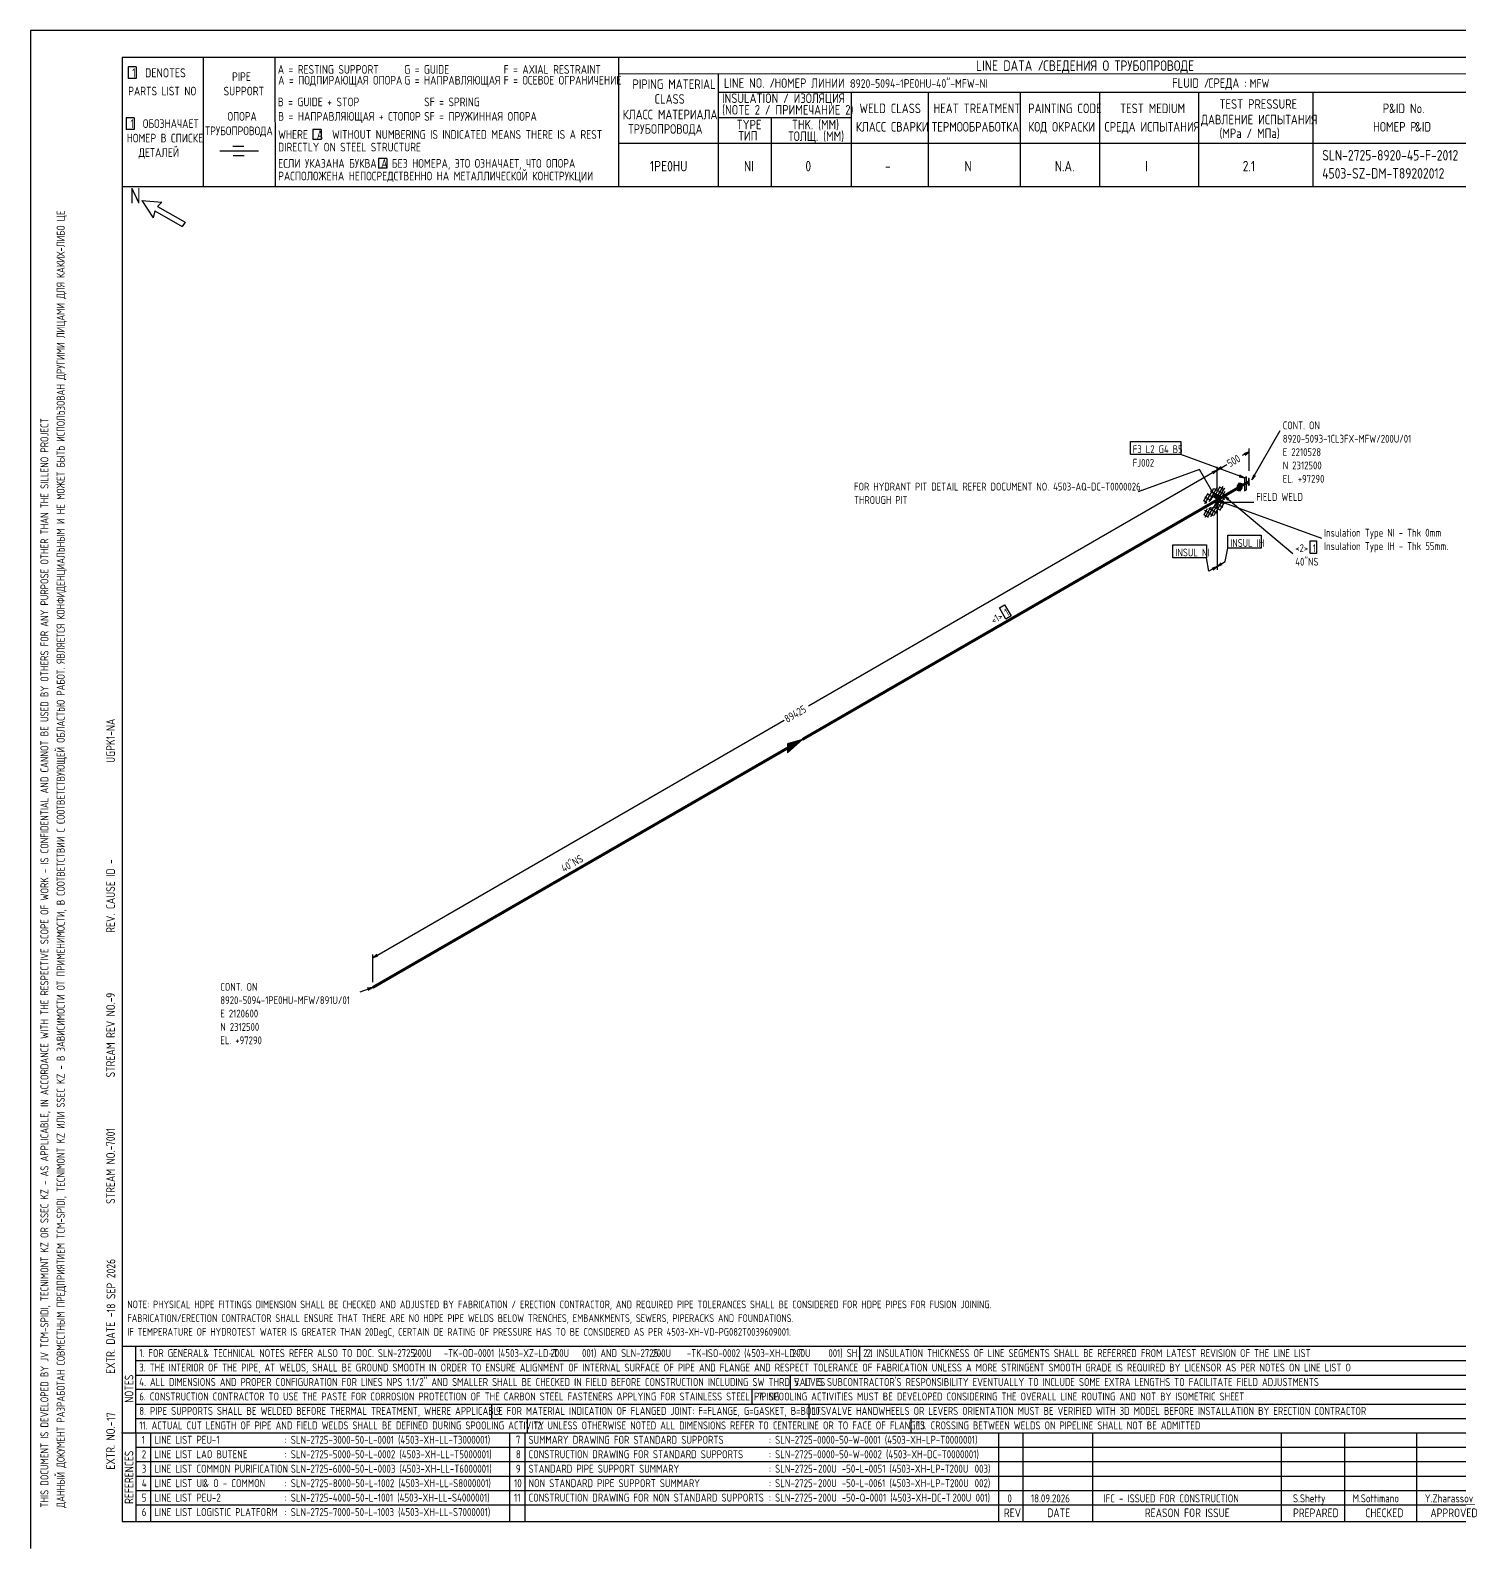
# Model space of a CAD drawing. Extents: x -1005 to 594, y -998 to 420.
# Drawn here: x 0 to 395.4, y 0 to 420 of the extents above; entities that cross this region are included whole.
import ezdxf

# ---------------------------------------------------------------- set-up
doc = ezdxf.new("R2010")
doc.units = 0
doc.styles.add('TTFN17', font='GOST type A')

msp = doc.modelspace()

# ---------------------------------------------------------------- linework, layer by layer
at = {"layer": 'GT_1', "flags": 128}
for points in [[(0, 420), (0, 0)], [(594, 420), (0, 420)], [(589.1, 412.5), (25.4, 412.5)], [(25.4, 412.5), (25.4, 7.5)], [(47.8, 412.5), (47.8, 376.7)], [(67.6, 412.5), (67.7, 376.7)], [(162.7, 412.5), (162.7, 376.7)], [(29.3, 409.9), (27.1, 409.9)], [(27.1, 409.9), (27.1, 406.7)], [(29.3, 409.9), (29.3, 406.7)], [(589.1, 408), (162.7, 407.9)], [(190.3, 407.8), (190.3, 376.7)], [(29.3, 406.7), (27.1, 406.7)], [(190.3, 402.9), (402.7, 402.9)], [(227.1, 402.9), (227.1, 376.7)], [(248.4, 402.9), (248.4, 376.8)], [(273.9, 402.9), (273.9, 376.7)], [(295.8, 402.9), (295.8, 376.7)], [(323.2, 402.9), (323.2, 376.7)], [(354.8, 402.9), (354.8, 376.8)], [(28.7, 395.8), (26.5, 395.8)], [(26.5, 395.8), (26.5, 392.6)], [(28.7, 395.8), (28.7, 392.6)], [(227.1, 395.8), (190.3, 395.8)], [(205, 395.8), (205, 376.7)], [(28.7, 392.6), (26.5, 392.6)], [(80.5, 392.6), (78.2, 392.6)], [(78.2, 392.6), (78.2, 389.8)], [(80.5, 392.6), (80.5, 389.8)], [(63.1, 386.6), (52.4, 386.6)], [(59.1, 387.9), (56, 387.9)], [(80.5, 389.8), (78.2, 389.8)], [(230.2, 388.7), (162.7, 388.7)], [(402.7, 388.7), (226.9, 388.7)], [(59.2, 385.3), (56.1, 385.3)], [(98.6, 384.6), (96.3, 384.6)], [(96.3, 384.6), (96.3, 381.9)], [(98.6, 384.6), (98.6, 381.9)], [(98.6, 381.9), (96.3, 381.9)], [(402.7, 376.7), (25.4, 376.7)], [(30.8, 372.9), (34, 368.1)], [(30.8, 372.9), (36.4, 372.5)], [(34.4, 370.1), (34, 368.1)], [(34.4, 370.1), (42, 365.7)], [(36.4, 372.5), (35.2, 371.3)], [(35.2, 371.3), (42.8, 366.9)], [(42.8, 366.9), (42, 365.7)], [(337.95, 295.62), (345.82, 309.27)], [(304.35, 306.27), (318.3, 306.27), (318.3, 302.68), (304.35, 302.68), (304.35, 306.27)], [(335.93, 296.23), (318.3, 302.68)], [(337.2, 303.43), (335.32, 302.38)], [(336.07, 302.45), (337.2, 303.43), (335.77, 302.9)], [(337.2, 298.18), (337.2, 304.32)], [(328.35, 298.32), (215.32, 233.07)], [(328.35, 290.07), (323.48, 298.55), (306.52, 292.32)], [(327.23, 297.35), (328.35, 298.32), (326.93, 297.8)], [(328.35, 298.32), (331.05, 299.9)], [(329.48, 299.3), (328.35, 298.32), (329.77, 298.85)], [(328.35, 293.07), (328.35, 299.23)], [(328.35, 293.07), (328.35, 299.23)], [(335.18, 293.38), (334.57, 292.55), (333.98, 292.7), (333.98, 293.98), (334.57, 294.8), (335.18, 294.65), (335.18, 293.38)], [(333.99, 294), (335.18, 294)], [(334.14, 294.2), (335.18, 294.2)], [(334.28, 294.4), (335.18, 294.4)], [(334.43, 296.52), (335.93, 296.23), (334.65, 296.98)], [(334.43, 294.6), (335.18, 294.6)], [(337.2, 295.4), (334.57, 293.9)], [(337.2, 295.18), (334.57, 293.68)], [(334.57, 293.52), (337.2, 295.02)], [(335.93, 294.43), (335.93, 292.62), (336.45, 292.93), (336.45, 296.52), (335.93, 296.23), (335.93, 294.43)], [(337.2, 294.2), (337.05, 294.12), (337.2, 296.07), (337.05, 296), (337.2, 294.2), (337.2, 296.07)], [(337.05, 296), (337.05, 294.12)], [(338.48, 297.05), (337.95, 295.62), (338.93, 296.75)], [(325.8, 291.88), (324.6, 289.77)], [(324.68, 289.93), (325.5, 289.32)], [(327.38, 293.23), (324.9, 289.02)], [(324.98, 290.98), (326.55, 290.07)], [(325.73, 291.8), (327.23, 290.9)], [(328.35, 293.68), (326.02, 289.62)], [(326.4, 288.05), (326.4, 288.05), (326.7, 287.9), (327.07, 287.9), (327.45, 288.12), (327.82, 288.43), (328.12, 288.8), (328.5, 289.32), (328.65, 289.85), (328.73, 290.3), (328.65, 290.75), (328.5, 291.05), (328.12, 291.2), (327.82, 291.2), (327.45, 291.05), (327.07, 290.82), (326.7, 290.38), (326.32, 289.85)], [(326.55, 292.62), (330.52, 290.3)], [(330.52, 292.4), (326.55, 285.43)], [(326.93, 287.15), (330.52, 293.45)], [(326.93, 291.35), (330.52, 289.25)], [(327.38, 291.2), (328.35, 290.07), (327.82, 291.5)], [(327.45, 293.3), (330.68, 291.5)], [(330.68, 291.43), (327.45, 285.8)], [(329.1, 293.75), (327.6, 291.12)], [(328.35, 289.25), (329.1, 289.62), (329.48, 290.68), (329.1, 291.35), (328.35, 290.9), (327.98, 289.85), (328.35, 289.25)], [(328.01, 289.8), (329.16, 289.8)], [(328.03, 290), (329.23, 290)], [(328.1, 290.2), (329.31, 290.2)], [(328.17, 290.4), (329.38, 290.4)], [(328.24, 290.6), (329.45, 290.6)], [(328.31, 290.8), (329.41, 290.8)], [(329.93, 293.82), (328.35, 291.12)], [(329.85, 289.85), (328.35, 290.07), (329.62, 289.32)], [(328.35, 290.07), (357.23, 279.57)], [(328.52, 291), (329.29, 291)], [(330.15, 293.07), (328.73, 290.6)], [(328.73, 290.15), (330.15, 289.18)], [(329.02, 293.75), (330.3, 293)], [(331.57, 290.45), (330.3, 291.2), (331.27, 290.07)], [(330.3, 291.2), (349.27, 275.3)], [(333.98, 293.8), (335.18, 293.8)], [(333.98, 293.6), (335.18, 293.6)], [(333.98, 293.4), (335.18, 293.4)], [(333.98, 293.2), (335.05, 293.2)], [(333.98, 293), (334.9, 293)], [(333.98, 292.8), (334.76, 292.8)], [(324.6, 286.1), (325.88, 285.35)], [(325.57, 287.6), (324.68, 286.02)], [(324.9, 287.23), (327.38, 285.8)], [(326.55, 287.98), (324.98, 285.27)], [(327.15, 287.9), (325.73, 285.43)], [(326.02, 287.82), (328.35, 286.48)], [(327.6, 288.12), (329.1, 287.38)], [(328.13, 289.6), (329.05, 289.6)], [(328.35, 289.02), (329.93, 288.12)], [(328.35, 288.57), (328.35, 270.8)], [(328.35, 288.57), (328.35, 270.8)], [(330.23, 289.7), (328.73, 289.48), (330.23, 289.25)], [(328.73, 289.48), (338.48, 289.48)], [(330.3, 289.4), (329.02, 287.15)], [(316.12, 277.7), (325.43, 277.7), (325.43, 274.1), (316.12, 274.1), (316.12, 277.7)], [(331.27, 280.32), (340.57, 280.32), (340.57, 276.73), (331.27, 276.73), (331.27, 280.32)], [(354.07, 278.82), (355.8, 278.82), (355.8, 275.3), (354.07, 275.3), (354.07, 278.82)], [(326.1, 270.43), (325.43, 274.1)], [(328.35, 271.7), (330.6, 273.05)], [(330.6, 273.05), (331.27, 276.73)], [(328.35, 271.7), (326.1, 270.43)], [(327.23, 270.73), (328.35, 271.7), (326.93, 271.18)], [(329.48, 272.68), (328.35, 271.7), (329.77, 272.23)], [(268.12, 260.23), (269.55, 261.05), (271.35, 258.05), (269.85, 257.15), (268.12, 260.23)], [(94.72, 163.47), (208.57, 229.18)], [(209.47, 221.45), (209.47, 220.1), (213.6, 223.85), (209.47, 222.65), (209.47, 220.25), (213.22, 223.62), (209.47, 222.57), (209.47, 220.47), (212.78, 223.4), (209.47, 222.35), (209.47, 220.62), (212.4, 223.1), (209.47, 222.2), (209.47, 220.78), (212.03, 222.95), (209.47, 222.05), (209.47, 220.93), (211.57, 222.65), (209.47, 221.9), (209.47, 221.15), (211.28, 222.5), (209.47, 221.68), (209.47, 221.3), (210.82, 222.2), (209.47, 221.53), (209.47, 221.45), (213.6, 223.85)], [(95.85, 164.45), (94.72, 163.47), (96.15, 164)], [(94.72, 156.72), (94.72, 164.38)], [(94.72, 155.22), (91.2, 153.95)], [(93.45, 154.47), (94.72, 155.22), (93.22, 155)], [(25.3, 56), (402.7, 56)], [(29.1, 56), (29.2, 7.5)], [(229.4, 56), (229.4, 52)], [(29.1, 52), (402.7, 52)], [(29.1, 48), (402.7, 48)], [(210.2, 48), (210.2, 44)], [(402.7, 44), (29.1, 44)], [(199.6, 44), (199.6, 40)], [(29.2, 40), (402.7, 40)], [(127.6, 40), (127.6, 36)], [(215.4, 40), (215.4, 36)], [(29.1, 36), (402.7, 36)], [(137.5, 36), (137.5, 32)], [(243.6, 36), (243.6, 32)], [(25.2, 32), (402.7, 32)], [(33.2, 32), (33.2, 7.6)], [(132.6, 32), (132.6, 7.6)], [(136.8, 32), (136.8, 7.6)], [(267.9, 32), (267.9, 7.5)], [(274.6, 32), (274.6, 7.5)], [(293.9, 32), (293.9, 7.5)], [(346.1, 32), (346.1, 7.5)], [(363.6, 32), (363.6, 7.5)], [(383.5, 32), (383.5, 7.5)], [(402.7, 28), (29.5, 28)], [(402.7, 24), (29.1, 24)], [(402.7, 20), (29.1, 20)], [(402.7, 16), (29.1, 16)], [(402.7, 12), (29.2, 12)], [(25.4, 7.5), (589.1, 7.5)], [(0, 0), (0, 0)]]:
    msp.add_lwpolyline(points, dxfattribs=at)
at = {"layer": 'GT_1', "const_width": 0.8, "flags": 128}
for points in [[(328.35, 290.07), (334.57, 293.68)], [(213.6, 223.85), (328.35, 290.07)], [(94.72, 155.22), (209.47, 221.45)]]:
    msp.add_lwpolyline(points, dxfattribs=at)

# ---------------------------------------------------------------- texts
at = {"layer": 'GT_1', "style": 'TTFN17'}
for s, height, p in [('LINE DATA /', 2.8875, (261.63, 408.8)), ('СВЕДЕНИЯ О ТРУБОПРОВОДЕ', 2.8875, (280.23, 408.8)), (' 1  DENOTES', 2.5025, (26.88, 407)), (' PIPE', 2.406, (54.56, 406)), ('A = RESTING SUPPORT', 2.4062, (68.46, 408)), ('A = ПОДПИРАЮЩАЯ ОПОРА', 2.4062, (68.56, 405)), ('G = GUIDE', 2.406, (103.46, 408)), ('G = НАПРАВЛЯЮЩАЯ', 2.4062, (103.46, 405)), ('F = AXIAL RESTRAINT', 2.4062, (130.96, 408)), ('F = ОСЕВОЕ ОГРАНИЧЕНИЕ', 2.4062, (130.96, 405)), ('PARTS LIST NO', 2.4062, (27.06, 402)), ('SUPPORT', 2.406, (53.46, 402)), ('PIPING MATERIAL', 2.6469, (166.6, 403.8)), ('LINE NO. /', 2.647, (191.9, 404.1)), ('НОМЕР ЛИНИИ :', 2.5987, (205.89, 404.1)), ('8920-5094-1PE0HU-40"-MFW-NI', 2.4062, (226.86, 404.1)), ('FLUID /', 2.647, (315.9, 404.1)), ('СРЕДА :', 2.647, (325.9, 404.1)), ('MFW', 2.406, (337.36, 404.1)), ('B = GUIDE + STOP', 2.4062, (68.46, 399)), ('SF = SPRING', 2.4062, (108.96, 399)), ('CLASS', 2.647, (172.7, 399.7)), ('(NOTE 2 / ПРИМЕЧАНИЕ 2)', 2.6469, (191.4, 396.7)), ('INSULATION / ИЗОЛЯЦИЯ', 2.6469, (191.4, 399.9)), ('WELD CLASS', 2.647, (229.4, 397.1)), ('HEAT TREATMENT', 2.6469, (249.9, 397.1)), ('PAINTING CODE', 2.6469, (276.1, 397.1)), ('TEST MEDIUM', 2.6469, (301.5, 397.1)), ('TEST PRESSURE', 2.6469, (329, 398.3)), ('P', 2.65, (374.2, 397.1)), ('&ID No.', 2.647, (375.91, 397.1)), (' 1  ОБОЗНАЧАЕТ', 2.4062, (26.46, 393)), ('ОПОРА', 2.406, (54.56, 395)), ('B = НАПРАВЛЯЮЩАЯ + СТОПОР', 2.4062, (68.56, 395)), ('SF = ПРУЖИННАЯ ОПОРА', 2.4062, (108.96, 395)), ('КЛАСС МАТЕРИАЛА', 2.6469, (163.9, 395.4)), ('TYPE', 2.647, (195.4, 392.6)), ('THK. (MM)', 2.647, (210.7, 392.6)), ('ДАВЛЕНИЕ ИСПЫТАНИЯ', 2.6469, (323.9, 394)), ('НОМЕР В СПИСКЕ', 2.4062, (26.66, 389)), ('ТРУБОПРОВОДА', 2.4062, (48.36, 391)), ('WHERE  A  WITHOUT NUMBERING IS INDICATED MEANS THERE IS A REST', 2.4062, (68.56, 390)), ('ТРУБОПРОВОДА', 2.6469, (165.4, 391.4)), ('ТИП', 2.647, (195.9, 389.5)), ('ТОЛЩ. (ММ)', 2.647, (209.7, 389.4)), ('КЛАСС СВАРКИ', 2.6469, (228.4, 392)), ('ТЕРМООБРАБОТКА', 2.6469, (249.4, 392)), ('КОД ОКРАСКИ', 2.6469, (276.1, 392)), ('СРЕДА ИСПЫТАНИЯ', 2.6469, (297.2, 392)), ('(MPa / МПа)', 2.6469, (329, 390.2)), ('НОМЕР P', 2.647, (371.5, 392)), ('&ID', 2.647, (383.1, 392)), ('ДЕТАЛЕЙ', 2.406, (29.96, 385)), ('DIRECTLY ON STEEL STRUCTURE', 2.4062, (68.56, 386.5)), ('SLN-2725-8920-45-F-2012', 2.8875, (357.43, 384)), ('ЕСЛИ УКАЗАНА БУКВА A БЕЗ НОМЕРА, ЭТО ОЗНАЧАЕТ, ЧТО ОПОРА', 2.4062, (68.56, 382)), ('1PE0HU', 2.888, (171.43, 381)), ('NI', 2.888, (197.43, 381)), ('0', 2.89, (214.43, 381)), ('-', 2.89, (236.43, 381)), ('N', 2.89, (258.43, 381)), ('N.A.', 2.888, (283.43, 381)), ('I', 2.89, (308.43, 381)), ('2.1', 2.888, (335.43, 381)), ('РАСПОЛОЖЕНА НЕПОСРЕДСТВЕННО НА МЕТАЛЛИЧЕСКОЙ КОНСТРУКЦИИ', 2.4062, (68.56, 378.5)), ('4503-SZ-DM-T89202012', 2.8875, (357.43, 379)), ('N', 4.33, (27.55, 372.1)), ('CONT. ON', 2.166, (346.52, 309.65)), ('8920-5093-1CL3FX-MFW/200U/01', 2.1656, (346.52, 305.95)), ('F3 L2 G4 B5', 2.1656, (305.02, 303.05)), ('E 2210528', 2.166, (346.52, 302.25)), ('FJ002', 2.166, (305.02, 299.3)), ('N 2312500', 2.166, (346.52, 298.56)), ('FOR HYDRANT PIT DETAIL REFER DOCUMENT NO. 4503-AQ-DC-T0000026.', 2.1656, (227.9, 292.7)), ('EL. +97290', 2.166, (346.52, 294.86)), ('THROUGH PIT', 2.1656, (227.9, 289)), ('FIELD WELD', 2.166, (339.18, 289.85)), ('Insulation Type NI - Thk 0mm', 2.1656, (357.93, 279.95)), ('INSUL IH', 2.166, (331.98, 277.1)), ('<2>', 2.166, (349.98, 275.68)), ('1', 2.17, (354.8, 275.68)), ('Insulation Type IH - Thk 55mm.', 2.1656, (357.93, 276.25)), ('INSUL NI', 2.166, (316.82, 274.48)), ('40"NS', 2.166, (349.98, 271.93)), ('CONT. ON', 2.166, (52.56, 154.32)), ('8920-5094-1PE0HU-MFW/891U/01', 2.1656, (52.56, 150.63)), ('E 2120600', 2.166, (52.56, 146.93)), ('N 2312500', 2.166, (52.56, 143.23)), ('EL. +97290', 2.166, (52.56, 139.53)), ('NOTE: PHYSICAL HDPE FITTINGS DIMENSION SHALL BE CHECKED AND ADJUSTED BY FABRICATION / ERECTION CONTRACTOR, AND REQUIRED PIPE TOLERANCES SHALL BE CONSIDERED FOR HDPE PIPES FOR FUSION JOINING.', 2.1175, (26.82, 66.5)), ('FABRICATION/ERECTION CONTRACTOR SHALL ENSURE THAT THERE ARE NO HDPE PIPE WELDS BELOW TRENCHES, EMBANKMENTS, SEWERS, PIPERACKS AND FOUNDATIONS.', 2.1175, (26.82, 62.7)), ('IF TEMPERATURE OF HYDROTEST WATER IS GREATER THAN 20DegC, CERTAIN DE RATING OF PRESSURE HAS TO BE CONSIDERED AS PER 4503-XH-VD-PG082T0039609001.', 2.1175, (26.82, 58.9)), ('1. FOR GENERAL', 2.1849, (30.13, 53)), ('& TECHNICAL NOTES REFER ALSO TO DOC. SLN-2725-      -TK-OD-0001 (4503-XZ-LD-T      001) AND SLN-2725-      -TK-ISO-0002 (4503-XH-LD-T      001) SH. 2.1', 2.18487, (47.87, 53)), ('200U', 2.185, (105.93, 53)), ('200U', 2.185, (143.93, 53)), ('200U', 2.185, (172.13, 53)), ('200U', 2.185, (210.73, 53)), ('2. INSULATION THICKNESS OF LINE SEGMENTS SHALL BE REFERRED FROM LATEST REVISION OF THE LINE LIST', 2.1849, (231.33, 53)), ('3. THE INTERIOR OF THE PIPE, AT WELDS, SHALL BE GROUND SMOOTH IN ORDER TO ENSURE ALIGNMENT OF INTERNAL SURFACE OF PIPE AND FLANGE AND RESPECT TOLERANCE OF FABRICATION UNLESS A MORE STRINGENT SMOOTH GRADE IS REQUIRED BY LICENSOR AS PER NOTES ON LINE LIST O', 2.18487, (30.13, 49)), ('4. ALL DIMENSIONS AND PROPER CONFIGURATION FOR LINES NPS 1.1/2" AND SMALLER SHALL BE CHECKED IN FIELD BEFORE CONSTRUCTION INCLUDING SW THRD VALVES', 2.18487, (30.13, 45)), ("5. IT IS SUBCONTRACTOR'S RESPONSIBILITY EVENTUALLY TO INCLUDE SOME EXTRA LENGTHS TO FACILITATE FIELD ADJUSTMENTS", 2.18487, (211.33, 45)), ('6. CONSTRUCTION CONTRACTOR TO USE THE PASTE FOR CORROSION PROTECTION OF THE CARBON STEEL FASTENERS APPLYING FOR STAINLESS STEEL PIPING', 2.18487, (30.13, 41)), ('7. SPOOLING ACTIVITIES MUST BE DEVELOPED CONSIDERING THE OVERALL LINE ROUTING AND NOT BY ISOMETRIC SHEET', 2.18487, (201.33, 41)), ('8. PIPE SUPPORTS SHALL BE WELDED BEFORE THERMAL TREATMENT, WHERE APPLICABLE', 2.1849, (30.13, 37)), ('9. FOR MATERIAL INDICATION OF FLANGED JOINT: F=FLANGE, G=GASKET, B=BOLTS', 2.1849, (128.83, 37)), ('10. VALVE HANDWHEELS OR LEVERS ORIENTATION MUST BE VERIFIED WITH 3D MODEL BEFORE INSTALLATION BY ERECTION CONTRACTOR', 2.18487, (216.33, 37)), ('11. ACTUAL CUT LENGTH OF PIPE AND FIELD WELDS SHALL BE DEFINED DURING SPOOLING ACTIVITY', 2.1849, (30.13, 33)), ('12. UNLESS OTHERWISE NOTED ALL DIMENSIONS REFER TO CENTERLINE OR TO FACE OF FLANGES', 2.1849, (139.33, 33)), ('13. CROSSING BETWEEN WELDS ON PIPELINE SHALL NOT BE ADMITTED', 2.1849, (245.33, 33)), ('1', 2.21, (30.83, 29)), ('LINE LIST PEU-1', 2.2138, (34.33, 29)), (': SLN-2725-3000-50-L-0001 (4503-XH-LL-T3000001)', 2.2138, (70.33, 29)), ('7', 2.21, (134.33, 29)), ('SUMMARY DRAWING FOR STANDARD SUPPORTS', 2.2138, (137.83, 29)), (': SLN-2725-0000-50-W-0001 (4503-XH-LP-T0000001)', 2.2138, (204.33, 29)), ('2', 2.21, (30.83, 25)), ('LINE LIST LAO BUTENE', 2.2138, (34.33, 25)), (': SLN-2725-5000-50-L-0002 (4503-XH-LL-T5000001)', 2.2138, (70.33, 25)), ('8', 2.21, (134.33, 25)), ('CONSTRUCTION DRAWING FOR STANDARD SUPPORTS', 2.2138, (137.83, 25)), (': SLN-2725-0000-50-W-0002 (4503-XH-DC-T0000001)', 2.2138, (204.33, 25)), ('3', 2.21, (30.83, 21)), ('LINE LIST COMMON PURIFICATION', 2.2138, (34.33, 21)), (': SLN-2725-6000-50-L-0003 (4503-XH-LL-T6000001)', 2.2138, (70.33, 21)), ('9', 2.21, (134.33, 21)), ('STANDARD PIPE SUPPORT SUMMARY', 2.2138, (137.83, 21)), (': SLN-2725-      -50-L-0051 (4503-XH-LP-T      003)', 2.2138, (204.33, 21)), ('200U', 2.214, (217.93, 21)), ('200U', 2.214, (254.33, 21)), ('4', 2.21, (30.83, 17)), ('LINE LIST UI', 2.2138, (34.33, 17)), ('& O - COMMON', 2.2138, (47.85, 17)), (': SLN-2725-8000-50-L-1002 (4503-XH-LL-S8000001)', 2.2138, (70.33, 17)), ('10', 2.214, (133.83, 17)), ('NON STANDARD PIPE SUPPORT SUMMARY', 2.2138, (137.83, 17)), (': SLN-2725-      -50-L-0061 (4503-XH-LP-T      002)', 2.2138, (204.33, 17)), ('200U', 2.214, (217.93, 17)), ('200U', 2.214, (254.43, 17)), ('5', 2.21, (30.83, 13)), ('LINE LIST PEU-2', 2.2138, (34.33, 13)), (': SLN-2725-4000-50-L-1001 (4503-XH-LL-S4000001)', 2.2138, (70.33, 13)), ('11', 2.214, (133.83, 13)), ('CONSTRUCTION DRAWING FOR NON STANDARD SUPPORTS', 2.2138, (137.83, 13)), (': SLN-2725-      -50-Q-0001 (4503-XH-DC-T      001)', 2.2138, (204.33, 13)), ('200U', 2.214, (217.93, 13)), ('200U', 2.214, (255.13, 13)), ('0', 2.21, (270.33, 12.8)), ('18.09.2026', 2.214, (276.83, 12.8)), ('IFC - ISSUED FOR CONSTRUCTION', 2.2138, (296.93, 12.8)), ('S.Shetty', 2.214, (349.33, 12.8)), ('M.Sottimano', 2.2138, (365.83, 12.8)), ('Y.Zharassov', 2.2138, (385.83, 12.8)), ('6', 2.21, (30.83, 9)), ('LINE LIST LOGISTIC PLATFORM', 2.2138, (34.33, 9)), (': SLN-2725-7000-50-L-1003 (4503-XH-LL-S7000001)', 2.2138, (70.33, 9)), ('REV', 2.406, (269.36, 8.7)), ('DATE', 2.406, (281.36, 8.7)), ('REASON FOR ISSUE', 2.4062, (308.36, 8.7)), ('PREPARED', 2.406, (349.36, 8.7)), ('CHECKED', 2.406, (369.36, 8.7)), ('APPROVED', 2.406, (387.36, 8.7))]:
    msp.add_text(s, height=height, dxfattribs=at).set_placement(p)
for s, height, rotation, p in [('ДАННЫЙ ДОКУМЕНТ РАЗРАБОТАН СОВМЕСТНЫМ ПРЕДПРИЯТИЕМ TCM-SPIDI, TECNIMONT KZ ИЛИ SSEC KZ - В ЗАВИСИМОСТИ ОТ ПРИМЕНИМОСТИ, В СООТВЕТСТВИИ С СООТВЕТСТВУЮЩЕЙ ОБЛАСТЬЮ РАБОТ. ЯВЛЯЕТСЯ КОНФИДЕНЦИАЛЬНЫМ И НЕ МОЖЕТ БЫТЬ ИСПОЛЬЗОВАН ДРУГИМИ ЛИЦАМИ ДЛЯ КАКИХ-ЛИБО ЦЕ', 2.21375, 90, (9.5, 11.33)), ('THIS DOCUMENT IS DEVELOPED BY JV TCM-SPIDI, TECNIMONT KZ OR SSEC KZ - AS APPLICABLE, IN ACCORDANCE WITH THE RESPECTIVE SCOPE OF WORK - IS CONFIDENTIAL AND CANNOT BE USED BY OTHERS FOR ANY PURPOSE OTHER THAN THE SILLENO PROJECT', 2.21375, 90, (5, 11.33)), ('500', 2.166, 30, (331.87, 299.05)), ('<1>', 2.166, 30, (266.52, 255.65)), ('1', 2.17, 30, (270.29, 257.83)), ('89425', 2.166, 30, (209.42, 228.38)), ('UGPK1-NA', 2.406, 90, (23.4, 217.36)), ('REV. CAUSE ID -', 2.4062, 90, (23.4, 170.36)), ('40"NS', 2.166, 30, (147.64, 187.03)), ('9', 2.41, 90, (23.4, 152.36)), ('STREAM REV NO.-', 2.4062, 90, (23.4, 130.36)), ('7001', 2.406, 90, (23.4, 111.36)), ('STREAM NO.-', 2.4062, 90, (23.4, 95.36)), ('18 SEP 2026', 2.4062, 90, (23.5, 65.36)), ('EXTR. DATE -', 2.4062, 90, (23.4, 48.36)), ('NOTES', 2.406, 90, (28.5, 40.36)), ('EXTR. NO.-', 2.406, 90, (23.4, 21.86)), ('17', 2.406, 90, (23.5, 35.36)), ('REFERENCES', 2.406, 90, (28.5, 12.36))]:
    msp.add_text(s, height=height, rotation=rotation, dxfattribs=at).set_placement(p)

doc.saveas('drawing.dxf')
